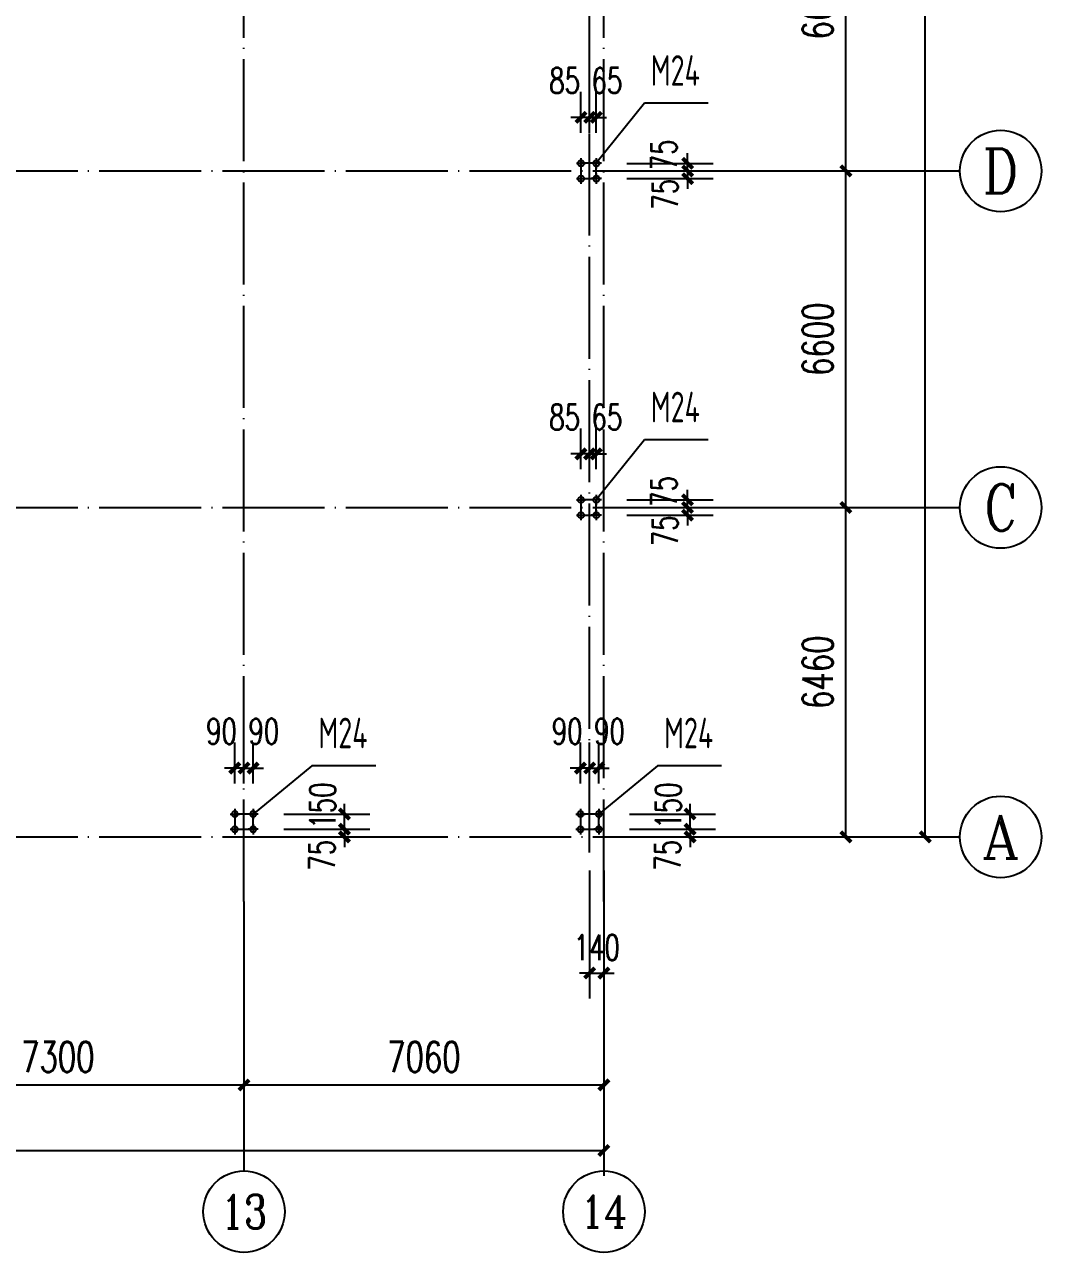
# Model space of a CAD drawing. Extents: x -89996 to 1006241, y -2176 to 440573.
# Drawn here: x 489569 to 509515, y 107735 to 131814 of the extents above; entities that cross this region are included whole.
import ezdxf
from ezdxf.enums import TextEntityAlignment as Align

# ---------------------------------------------------------------- set-up
doc = ezdxf.new("R2010")
doc.units = 0
doc.header["$LTSCALE"] = 1000
doc.header["$MEASUREMENT"] = 0
doc.linetypes.add('DOTE', pattern=[2.42, 2, -0.2, 0.02, -0.2])
for name, color, linetype in [('AXIS', 3, 'Continuous'), ('AXIS_TEXT', 7, 'Continuous'), ('DOTE', 1, 'DOTE'), ('TEXT', 7, 'Continuous'), ('WALL', 9, 'Continuous')]:
    doc.layers.add(name, color=color, linetype=linetype)
doc.styles.add('_TCH_AXIS', font='COMPLEX', dxfattribs={"bigfont": 'GBCBIG'})
doc.styles.add('_TCH_DIM_T3', font='SIMPLEX', dxfattribs={"width": 0.705882, "bigfont": 'GBCBIG'})
doc.styles.add('COMPLEX', font='COMPLEX')
doc.styles.add('TSSD_Label', font='tssdeng.shx', dxfattribs={"width": 0.7, "bigfont": 'hztxt.shx'})
doc.dimstyles.new('_TCH_ARCH&&200', dxfattribs={"dimtxt": 595, "dimasz": 200, "dimexe": 500, "dimexo": 600, "dimgap": 252.5, "dimtad": 1, "dimdec": 0, "dimzin": 0, "dimdsep": 46, "dimtxsty": '_TCH_DIM_T3', "dimblk": 'ARCHTICK', "dimcen": 0.09, "dimclrt": 7, "dimazin": 2, "dimtfac": 1, "dimtdec": 0, "dimtix": 1, "dimtmove": 2, "dimatfit": 3, "dimfxl": 0, "dimtolj": 1, "dimtzin": 0, "dimarcsym": 0})
doc.dimstyles.new('TCH-200-1', dxfattribs={"dimtxt": 595, "dimasz": 200, "dimexe": 500, "dimexo": 600, "dimgap": 252.5, "dimtad": 1, "dimdec": 0, "dimzin": 0, "dimdsep": 46, "dimtxsty": '_TCH_DIM_T3', "dimblk": 'ARCHTICK', "dimcen": 0.09, "dimclrd": 3, "dimclre": 3, "dimclrt": 7, "dimazin": 2, "dimtfac": 1, "dimtdec": 0, "dimtix": 1, "dimtmove": 2, "dimatfit": 3, "dimfxl": 0, "dimtolj": 1, "dimtzin": 0, "dimarcsym": 0})
doc.dimstyles.new('TCH-200-2', dxfattribs={"dimtxt": 500, "dimasz": 200, "dimexe": 500, "dimexo": 600, "dimgap": 252.5, "dimtad": 1, "dimdec": 0, "dimlfac": 0.5, "dimzin": 0, "dimdsep": 46, "dimtxsty": '_TCH_DIM_T3', "dimblk": 'ARCHTICK', "dimcen": 0.09, "dimclrd": 124, "dimclre": 124, "dimclrt": 7, "dimazin": 2, "dimtfac": 1, "dimtdec": 0, "dimtix": 1, "dimtmove": 2, "dimatfit": 3, "dimfxl": 0, "dimtolj": 1, "dimtzin": 0, "dimarcsym": 0})

# ---------------------------------------------------------------- blocks, each defined once
blk = doc.blocks.new('_ArchTick')
at = {"color": 0, "linetype": 'ByBlock', "const_width": 0.4}
blk.add_lwpolyline([(-0.5, -0.5), (0.5, 0.5)], dxfattribs=at)
blk = doc.blocks.new('*D1261')
at = {"layer": 'Defpoints', "color": 0, "transparency": 16777216}
for p in [(412413, 115603), (500933, 115643), (500933, 109735)]:
    blk.add_point(p, dxfattribs=at)
at = {"layer": 'WALL', "color": 3, "lineweight": -2, "transparency": 16777216}
for p, q in [((412413, 115003), (412413, 109235)), ((500933, 115043), (500933, 109235)), ((412413, 109735), (500933, 109735))]:
    blk.add_line(p, q, dxfattribs=at)
at = {"layer": 'WALL', "color": 3, "lineweight": -2, "transparency": 16777216, "xscale": 200, "yscale": 200, "zscale": 200, "rotation": 180}
blk.add_blockref('_ArchTick', (412413, 109735), dxfattribs=at)
at = {"layer": 'WALL', "color": 3, "lineweight": -2, "transparency": 16777216, "xscale": 200, "yscale": 200, "zscale": 200}
blk.add_blockref('_ArchTick', (500933, 109735), dxfattribs=at)
at = {"layer": 'WALL', "color": 7, "transparency": 16777216, "insert": (456673, 110285), "char_height": 595, "attachment_point": 5, "style": '_TCH_DIM_T3'}
blk.add_mtext('\\A1;88520', dxfattribs=at)
blk = doc.blocks.new('*D1262')
at = {"layer": 'Defpoints', "color": 0, "transparency": 16777216}
for p in [(501144, 155493), (507235, 155493), (501173, 115883)]:
    blk.add_point(p, dxfattribs=at)
at = {"layer": 'WALL', "color": 3, "lineweight": -2, "transparency": 16777216}
for p, q in [((501744, 155493), (507735, 155493)), ((507235, 115883), (507235, 155493)), ((501773, 115883), (507735, 115883))]:
    blk.add_line(p, q, dxfattribs=at)
at = {"layer": 'WALL', "color": 3, "lineweight": -2, "transparency": 16777216, "xscale": 200, "yscale": 200, "zscale": 200}
for p, rotation in [((507235, 155493), 90), ((507235, 115883), 270)]:
    blk.add_blockref('_ArchTick', p, dxfattribs=dict(at, rotation=rotation))
at = {"layer": 'WALL', "color": 7, "transparency": 16777216, "insert": (506685, 135688), "char_height": 595, "attachment_point": 5, "rotation": 90, "style": '_TCH_DIM_T3'}
blk.add_mtext('\\A1;39610', dxfattribs=at)
blk = doc.blocks.new('*D1771')
at = {"color": 124, "linetype": 'ByBlock', "lineweight": -2, "transparency": 16777216}
for p, q in [((493693, 116933), (493693, 117735)), ((493873, 116933), (493873, 117735)), ((493693, 117235), (493493, 117235)), ((493873, 117235), (493693, 117235)), ((493873, 117235), (494073, 117235))]:
    blk.add_line(p, q, dxfattribs=at)
at = {"layer": 'Defpoints', "color": 0, "linetype": 'ByBlock', "transparency": 16777216}
for p in [(493693, 117235), (493693, 116333), (493873, 116333)]:
    blk.add_point(p, dxfattribs=at)
at = {"color": 124, "linetype": 'ByBlock', "lineweight": -2, "transparency": 16777216, "xscale": 200, "yscale": 200, "zscale": 200}
blk.add_blockref('_ArchTick', (493693, 117235), dxfattribs=at)
at = {"color": 124, "linetype": 'ByBlock', "lineweight": -2, "transparency": 16777216, "xscale": 200, "yscale": 200, "zscale": 200, "rotation": 180}
blk.add_blockref('_ArchTick', (493873, 117235), dxfattribs=at)
at = {"color": 7, "linetype": 'ByBlock', "transparency": 16777216, "insert": (493433, 117956), "char_height": 500, "attachment_point": 5, "style": '_TCH_DIM_T3'}
blk.add_mtext('\\A1;90', dxfattribs=at)
blk = doc.blocks.new('*D1772')
at = {"color": 124, "linetype": 'ByBlock', "lineweight": -2, "transparency": 16777216}
for p, q in [((493873, 116933), (493873, 117735)), ((494053, 116933), (494053, 117735)), ((493873, 117235), (493673, 117235)), ((493873, 117235), (494053, 117235)), ((494053, 117235), (494253, 117235))]:
    blk.add_line(p, q, dxfattribs=at)
at = {"layer": 'Defpoints', "color": 0, "linetype": 'ByBlock', "transparency": 16777216}
for p in [(494053, 117235), (493873, 116333), (494053, 116333)]:
    blk.add_point(p, dxfattribs=at)
at = {"color": 124, "linetype": 'ByBlock', "lineweight": -2, "transparency": 16777216, "xscale": 200, "yscale": 200, "zscale": 200}
blk.add_blockref('_ArchTick', (493873, 117235), dxfattribs=at)
at = {"color": 124, "linetype": 'ByBlock', "lineweight": -2, "transparency": 16777216, "xscale": 200, "yscale": 200, "zscale": 200, "rotation": 180}
blk.add_blockref('_ArchTick', (494053, 117235), dxfattribs=at)
at = {"color": 7, "linetype": 'ByBlock', "transparency": 16777216, "insert": (494262, 117956), "char_height": 500, "attachment_point": 5, "style": '_TCH_DIM_T3'}
blk.add_mtext('\\A1;90', dxfattribs=at)
blk = doc.blocks.new('*D1773')
at = {"color": 124, "linetype": 'ByBlock', "lineweight": -2, "transparency": 16777216}
for p, q in [((494653, 116333), (496344, 116333)), ((495844, 116333), (495844, 116533)), ((495844, 116033), (495844, 116333)), ((494653, 116033), (496344, 116033)), ((495844, 116033), (495844, 115833))]:
    blk.add_line(p, q, dxfattribs=at)
at = {"layer": 'Defpoints', "color": 0, "linetype": 'ByBlock', "transparency": 16777216}
for p in [(494053, 116333), (495844, 116333), (494053, 116033)]:
    blk.add_point(p, dxfattribs=at)
at = {"color": 124, "linetype": 'ByBlock', "lineweight": -2, "transparency": 16777216, "xscale": 200, "yscale": 200, "zscale": 200}
for p, rotation in [((495844, 116333), 270), ((495844, 116033), 90)]:
    blk.add_blockref('_ArchTick', p, dxfattribs=dict(at, rotation=rotation))
at = {"color": 7, "linetype": 'ByBlock', "transparency": 16777216, "insert": (495417, 116500), "char_height": 500, "attachment_point": 5, "rotation": 90, "style": '_TCH_DIM_T3'}
blk.add_mtext('\\A1;150', dxfattribs=at)
blk = doc.blocks.new('*D1774')
at = {"color": 124, "linetype": 'ByBlock', "lineweight": -2, "transparency": 16777216}
for p, q in [((495844, 116033), (495844, 116233)), ((494653, 116033), (496344, 116033)), ((494653, 115883), (496344, 115883)), ((495844, 116033), (495844, 115883)), ((495844, 115883), (495844, 115683))]:
    blk.add_line(p, q, dxfattribs=at)
at = {"layer": 'Defpoints', "color": 0, "linetype": 'ByBlock', "transparency": 16777216}
for p in [(494053, 116033), (494053, 115883), (495844, 115883)]:
    blk.add_point(p, dxfattribs=at)
at = {"color": 124, "linetype": 'ByBlock', "lineweight": -2, "transparency": 16777216, "xscale": 200, "yscale": 200, "zscale": 200}
for p, rotation in [((495844, 116033), 270), ((495844, 115883), 90)]:
    blk.add_blockref('_ArchTick', p, dxfattribs=dict(at, rotation=rotation))
at = {"color": 7, "linetype": 'ByBlock', "transparency": 16777216, "insert": (495403, 115524), "char_height": 500, "attachment_point": 5, "rotation": 90, "style": '_TCH_DIM_T3'}
blk.add_mtext('\\A1;75', dxfattribs=at)
blk = doc.blocks.new('*D1775')
at = {"color": 124, "linetype": 'ByBlock', "lineweight": -2, "transparency": 16777216}
for p, q in [((500473, 116933), (500473, 117735)), ((500653, 116933), (500653, 117735)), ((500473, 117235), (500273, 117235)), ((500653, 117235), (500473, 117235)), ((500653, 117235), (500853, 117235))]:
    blk.add_line(p, q, dxfattribs=at)
at = {"layer": 'Defpoints', "color": 0, "linetype": 'ByBlock', "transparency": 16777216}
for p in [(500473, 117235), (500473, 116333), (500653, 116333)]:
    blk.add_point(p, dxfattribs=at)
at = {"color": 124, "linetype": 'ByBlock', "lineweight": -2, "transparency": 16777216, "xscale": 200, "yscale": 200, "zscale": 200}
blk.add_blockref('_ArchTick', (500473, 117235), dxfattribs=at)
at = {"color": 124, "linetype": 'ByBlock', "lineweight": -2, "transparency": 16777216, "xscale": 200, "yscale": 200, "zscale": 200, "rotation": 180}
blk.add_blockref('_ArchTick', (500653, 117235), dxfattribs=at)
at = {"color": 7, "linetype": 'ByBlock', "transparency": 16777216, "insert": (500213, 117956), "char_height": 500, "attachment_point": 5, "style": '_TCH_DIM_T3'}
blk.add_mtext('\\A1;90', dxfattribs=at)
blk = doc.blocks.new('*D1776')
at = {"color": 124, "linetype": 'ByBlock', "lineweight": -2, "transparency": 16777216}
for p, q in [((500653, 116933), (500653, 117735)), ((500833, 116933), (500833, 117735)), ((500653, 117235), (500453, 117235)), ((500653, 117235), (500833, 117235)), ((500833, 117235), (501033, 117235))]:
    blk.add_line(p, q, dxfattribs=at)
at = {"layer": 'Defpoints', "color": 0, "linetype": 'ByBlock', "transparency": 16777216}
for p in [(500833, 117235), (500653, 116333), (500833, 116333)]:
    blk.add_point(p, dxfattribs=at)
at = {"color": 124, "linetype": 'ByBlock', "lineweight": -2, "transparency": 16777216, "xscale": 200, "yscale": 200, "zscale": 200}
blk.add_blockref('_ArchTick', (500653, 117235), dxfattribs=at)
at = {"color": 124, "linetype": 'ByBlock', "lineweight": -2, "transparency": 16777216, "xscale": 200, "yscale": 200, "zscale": 200, "rotation": 180}
blk.add_blockref('_ArchTick', (500833, 117235), dxfattribs=at)
at = {"color": 7, "linetype": 'ByBlock', "transparency": 16777216, "insert": (501042, 117956), "char_height": 500, "attachment_point": 5, "style": '_TCH_DIM_T3'}
blk.add_mtext('\\A1;90', dxfattribs=at)
blk = doc.blocks.new('*D1777')
at = {"color": 124, "linetype": 'ByBlock', "lineweight": -2, "transparency": 16777216}
for p, q in [((501433, 116333), (503124, 116333)), ((502624, 116333), (502624, 116533)), ((502624, 116033), (502624, 116333)), ((501433, 116033), (503124, 116033)), ((502624, 116033), (502624, 115833))]:
    blk.add_line(p, q, dxfattribs=at)
at = {"layer": 'Defpoints', "color": 0, "linetype": 'ByBlock', "transparency": 16777216}
for p in [(500833, 116333), (502624, 116333), (500833, 116033)]:
    blk.add_point(p, dxfattribs=at)
at = {"color": 124, "linetype": 'ByBlock', "lineweight": -2, "transparency": 16777216, "xscale": 200, "yscale": 200, "zscale": 200}
for p, rotation in [((502624, 116333), 270), ((502624, 116033), 90)]:
    blk.add_blockref('_ArchTick', p, dxfattribs=dict(at, rotation=rotation))
at = {"color": 7, "linetype": 'ByBlock', "transparency": 16777216, "insert": (502197, 116500), "char_height": 500, "attachment_point": 5, "rotation": 90, "style": '_TCH_DIM_T3'}
blk.add_mtext('\\A1;150', dxfattribs=at)
blk = doc.blocks.new('*D1778')
at = {"color": 124, "linetype": 'ByBlock', "lineweight": -2, "transparency": 16777216}
for p, q in [((502624, 116033), (502624, 116233)), ((501433, 116033), (503124, 116033)), ((501433, 115883), (503124, 115883)), ((502624, 116033), (502624, 115883)), ((502624, 115883), (502624, 115683))]:
    blk.add_line(p, q, dxfattribs=at)
at = {"layer": 'Defpoints', "color": 0, "linetype": 'ByBlock', "transparency": 16777216}
for p in [(500833, 116033), (500833, 115883), (502624, 115883)]:
    blk.add_point(p, dxfattribs=at)
at = {"color": 124, "linetype": 'ByBlock', "lineweight": -2, "transparency": 16777216, "xscale": 200, "yscale": 200, "zscale": 200}
for p, rotation in [((502624, 116033), 270), ((502624, 115883), 90)]:
    blk.add_blockref('_ArchTick', p, dxfattribs=dict(at, rotation=rotation))
at = {"color": 7, "linetype": 'ByBlock', "transparency": 16777216, "insert": (502183, 115524), "char_height": 500, "attachment_point": 5, "rotation": 90, "style": '_TCH_DIM_T3'}
blk.add_mtext('\\A1;75', dxfattribs=at)
blk = doc.blocks.new('*D1779')
at = {"color": 124, "linetype": 'ByBlock', "lineweight": -2, "transparency": 16777216}
for p, q in [((500653, 115223), (500653, 112714)), ((500933, 115223), (500933, 112714)), ((500653, 113214), (500453, 113214)), ((500653, 113214), (500933, 113214)), ((500933, 113214), (501133, 113214))]:
    blk.add_line(p, q, dxfattribs=at)
at = {"layer": 'Defpoints', "color": 0, "linetype": 'ByBlock', "transparency": 16777216}
for p in [(500653, 115823), (500933, 115823), (500933, 113214)]:
    blk.add_point(p, dxfattribs=at)
at = {"color": 124, "linetype": 'ByBlock', "lineweight": -2, "transparency": 16777216, "xscale": 200, "yscale": 200, "zscale": 200}
blk.add_blockref('_ArchTick', (500653, 113214), dxfattribs=at)
at = {"color": 124, "linetype": 'ByBlock', "lineweight": -2, "transparency": 16777216, "xscale": 200, "yscale": 200, "zscale": 200, "rotation": 180}
blk.add_blockref('_ArchTick', (500933, 113214), dxfattribs=at)
at = {"color": 7, "linetype": 'ByBlock', "transparency": 16777216, "insert": (500793, 113716), "char_height": 500, "attachment_point": 5, "style": '_TCH_DIM_T3'}
blk.add_mtext('\\A1;140', dxfattribs=at)
blk = doc.blocks.new('*D1830')
at = {"color": 124, "linetype": 'ByBlock', "lineweight": -2, "transparency": 16777216}
for p, q in [((500483, 123093), (500483, 123895)), ((500653, 123093), (500653, 123895)), ((500483, 123395), (500283, 123395)), ((500653, 123395), (500483, 123395)), ((500653, 123395), (500853, 123395))]:
    blk.add_line(p, q, dxfattribs=at)
at = {"layer": 'Defpoints', "color": 0, "linetype": 'ByBlock', "transparency": 16777216}
for p in [(500483, 123395), (500483, 122493), (500653, 122493)]:
    blk.add_point(p, dxfattribs=at)
at = {"color": 124, "linetype": 'ByBlock', "lineweight": -2, "transparency": 16777216, "xscale": 200, "yscale": 200, "zscale": 200}
blk.add_blockref('_ArchTick', (500483, 123395), dxfattribs=at)
at = {"color": 124, "linetype": 'ByBlock', "lineweight": -2, "transparency": 16777216, "xscale": 200, "yscale": 200, "zscale": 200, "rotation": 180}
blk.add_blockref('_ArchTick', (500653, 123395), dxfattribs=at)
at = {"color": 7, "linetype": 'ByBlock', "transparency": 16777216, "insert": (500163, 124116), "char_height": 500, "attachment_point": 5, "style": '_TCH_DIM_T3'}
blk.add_mtext('\\A1;85', dxfattribs=at)
blk = doc.blocks.new('*D1831')
at = {"color": 124, "linetype": 'ByBlock', "lineweight": -2, "transparency": 16777216}
for p, q in [((500653, 123093), (500653, 123895)), ((500783, 123093), (500783, 123895)), ((500653, 123395), (500453, 123395)), ((500783, 123395), (500653, 123395)), ((500783, 123395), (500983, 123395))]:
    blk.add_line(p, q, dxfattribs=at)
at = {"layer": 'Defpoints', "color": 0, "linetype": 'ByBlock', "transparency": 16777216}
for p in [(500653, 123395), (500653, 122493), (500783, 122493)]:
    blk.add_point(p, dxfattribs=at)
at = {"color": 124, "linetype": 'ByBlock', "lineweight": -2, "transparency": 16777216, "xscale": 200, "yscale": 200, "zscale": 200}
blk.add_blockref('_ArchTick', (500653, 123395), dxfattribs=at)
at = {"color": 124, "linetype": 'ByBlock', "lineweight": -2, "transparency": 16777216, "xscale": 200, "yscale": 200, "zscale": 200, "rotation": 180}
blk.add_blockref('_ArchTick', (500783, 123395), dxfattribs=at)
at = {"color": 7, "linetype": 'ByBlock', "transparency": 16777216, "insert": (500992, 124116), "char_height": 500, "attachment_point": 5, "style": '_TCH_DIM_T3'}
blk.add_mtext('\\A1;65', dxfattribs=at)
blk = doc.blocks.new('*D1832')
at = {"color": 124, "linetype": 'ByBlock', "lineweight": -2, "transparency": 16777216}
for p, q in [((502574, 122493), (502574, 122693)), ((501383, 122493), (503074, 122493)), ((501383, 122343), (503074, 122343)), ((502574, 122343), (502574, 122493)), ((502574, 122343), (502574, 122143))]:
    blk.add_line(p, q, dxfattribs=at)
at = {"layer": 'Defpoints', "color": 0, "linetype": 'ByBlock', "transparency": 16777216}
for p in [(500783, 122493), (500783, 122343), (502574, 122493)]:
    blk.add_point(p, dxfattribs=at)
at = {"color": 124, "linetype": 'ByBlock', "lineweight": -2, "transparency": 16777216, "xscale": 200, "yscale": 200, "zscale": 200}
for p, rotation in [((502574, 122493), 270), ((502574, 122343), 90)]:
    blk.add_blockref('_ArchTick', p, dxfattribs=dict(at, rotation=rotation))
at = {"color": 7, "linetype": 'ByBlock', "transparency": 16777216, "insert": (502112, 122660), "char_height": 500, "attachment_point": 5, "rotation": 90, "style": '_TCH_DIM_T3'}
blk.add_mtext('\\A1;75', dxfattribs=at)
blk = doc.blocks.new('*D1833')
at = {"color": 124, "linetype": 'ByBlock', "lineweight": -2, "transparency": 16777216}
for p, q in [((501383, 122343), (503074, 122343)), ((502574, 122343), (502574, 122543)), ((502574, 122343), (502574, 122193)), ((501383, 122193), (503074, 122193)), ((502574, 122193), (502574, 121993))]:
    blk.add_line(p, q, dxfattribs=at)
at = {"layer": 'Defpoints', "color": 0, "linetype": 'ByBlock', "transparency": 16777216}
for p in [(500783, 122343), (500783, 122193), (502574, 122193)]:
    blk.add_point(p, dxfattribs=at)
at = {"color": 124, "linetype": 'ByBlock', "lineweight": -2, "transparency": 16777216, "xscale": 200, "yscale": 200, "zscale": 200}
for p, rotation in [((502574, 122343), 270), ((502574, 122193), 90)]:
    blk.add_blockref('_ArchTick', p, dxfattribs=dict(at, rotation=rotation))
at = {"color": 7, "linetype": 'ByBlock', "transparency": 16777216, "insert": (502133, 121887), "char_height": 500, "attachment_point": 5, "rotation": 90, "style": '_TCH_DIM_T3'}
blk.add_mtext('\\A1;75', dxfattribs=at)
blk = doc.blocks.new('*D1834')
at = {"color": 124, "linetype": 'ByBlock', "lineweight": -2, "transparency": 16777216}
for p, q in [((500483, 129693), (500483, 130495)), ((500653, 129693), (500653, 130495)), ((500483, 129995), (500283, 129995)), ((500653, 129995), (500483, 129995)), ((500653, 129995), (500853, 129995))]:
    blk.add_line(p, q, dxfattribs=at)
at = {"layer": 'Defpoints', "color": 0, "linetype": 'ByBlock', "transparency": 16777216}
for p in [(500483, 129995), (500483, 129093), (500653, 129093)]:
    blk.add_point(p, dxfattribs=at)
at = {"color": 124, "linetype": 'ByBlock', "lineweight": -2, "transparency": 16777216, "xscale": 200, "yscale": 200, "zscale": 200}
blk.add_blockref('_ArchTick', (500483, 129995), dxfattribs=at)
at = {"color": 124, "linetype": 'ByBlock', "lineweight": -2, "transparency": 16777216, "xscale": 200, "yscale": 200, "zscale": 200, "rotation": 180}
blk.add_blockref('_ArchTick', (500653, 129995), dxfattribs=at)
at = {"color": 7, "linetype": 'ByBlock', "transparency": 16777216, "insert": (500163, 130716), "char_height": 500, "attachment_point": 5, "style": '_TCH_DIM_T3'}
blk.add_mtext('\\A1;85', dxfattribs=at)
blk = doc.blocks.new('*D1835')
at = {"color": 124, "linetype": 'ByBlock', "lineweight": -2, "transparency": 16777216}
for p, q in [((500653, 129693), (500653, 130495)), ((500783, 129693), (500783, 130495)), ((500653, 129995), (500453, 129995)), ((500783, 129995), (500653, 129995)), ((500783, 129995), (500983, 129995))]:
    blk.add_line(p, q, dxfattribs=at)
at = {"layer": 'Defpoints', "color": 0, "linetype": 'ByBlock', "transparency": 16777216}
for p in [(500653, 129995), (500653, 129093), (500783, 129093)]:
    blk.add_point(p, dxfattribs=at)
at = {"color": 124, "linetype": 'ByBlock', "lineweight": -2, "transparency": 16777216, "xscale": 200, "yscale": 200, "zscale": 200}
blk.add_blockref('_ArchTick', (500653, 129995), dxfattribs=at)
at = {"color": 124, "linetype": 'ByBlock', "lineweight": -2, "transparency": 16777216, "xscale": 200, "yscale": 200, "zscale": 200, "rotation": 180}
blk.add_blockref('_ArchTick', (500783, 129995), dxfattribs=at)
at = {"color": 7, "linetype": 'ByBlock', "transparency": 16777216, "insert": (500992, 130716), "char_height": 500, "attachment_point": 5, "style": '_TCH_DIM_T3'}
blk.add_mtext('\\A1;65', dxfattribs=at)
blk = doc.blocks.new('*D1836')
at = {"color": 124, "linetype": 'ByBlock', "lineweight": -2, "transparency": 16777216}
for p, q in [((501383, 129093), (503074, 129093)), ((502574, 129093), (502574, 129293)), ((502574, 128943), (502574, 129093)), ((501383, 128943), (503074, 128943)), ((502574, 128943), (502574, 128743))]:
    blk.add_line(p, q, dxfattribs=at)
at = {"layer": 'Defpoints', "color": 0, "linetype": 'ByBlock', "transparency": 16777216}
for p in [(500783, 129093), (502574, 129093), (500783, 128943)]:
    blk.add_point(p, dxfattribs=at)
at = {"color": 124, "linetype": 'ByBlock', "lineweight": -2, "transparency": 16777216, "xscale": 200, "yscale": 200, "zscale": 200}
for p, rotation in [((502574, 129093), 270), ((502574, 128943), 90)]:
    blk.add_blockref('_ArchTick', p, dxfattribs=dict(at, rotation=rotation))
at = {"color": 7, "linetype": 'ByBlock', "transparency": 16777216, "insert": (502112, 129260), "char_height": 500, "attachment_point": 5, "rotation": 90, "style": '_TCH_DIM_T3'}
blk.add_mtext('\\A1;75', dxfattribs=at)
blk = doc.blocks.new('*D1837')
at = {"color": 124, "linetype": 'ByBlock', "lineweight": -2, "transparency": 16777216}
for p, q in [((502574, 128943), (502574, 129143)), ((501383, 128943), (503074, 128943)), ((502574, 128943), (502574, 128793)), ((501383, 128793), (503074, 128793)), ((502574, 128793), (502574, 128593))]:
    blk.add_line(p, q, dxfattribs=at)
at = {"layer": 'Defpoints', "color": 0, "linetype": 'ByBlock', "transparency": 16777216}
for p in [(500783, 128943), (500783, 128793), (502574, 128793)]:
    blk.add_point(p, dxfattribs=at)
at = {"color": 124, "linetype": 'ByBlock', "lineweight": -2, "transparency": 16777216, "xscale": 200, "yscale": 200, "zscale": 200}
for p, rotation in [((502574, 128943), 270), ((502574, 128793), 90)]:
    blk.add_blockref('_ArchTick', p, dxfattribs=dict(at, rotation=rotation))
at = {"color": 7, "linetype": 'ByBlock', "transparency": 16777216, "insert": (502133, 128487), "char_height": 500, "attachment_point": 5, "rotation": 90, "style": '_TCH_DIM_T3'}
blk.add_mtext('\\A1;75', dxfattribs=at)
blk = doc.blocks.new('*D2673')
at = {"layer": 'AXIS', "color": 0, "lineweight": -2, "transparency": 16777216}
for p, q in [((502773, 122343), (506179, 122343)), ((505679, 115883), (505679, 122343)), ((502773, 115883), (506179, 115883))]:
    blk.add_line(p, q, dxfattribs=at)
at = {"layer": 'Defpoints', "color": 0, "transparency": 16777216}
for p in [(502173, 122343), (505679, 122343), (502173, 115883)]:
    blk.add_point(p, dxfattribs=at)
at = {"layer": 'AXIS', "color": 0, "lineweight": -2, "transparency": 16777216, "xscale": 200, "yscale": 200, "zscale": 200}
for p, rotation in [((505679, 122343), 90), ((505679, 115883), 270)]:
    blk.add_blockref('_ArchTick', p, dxfattribs=dict(at, rotation=rotation))
at = {"layer": 'AXIS', "color": 7, "transparency": 16777216, "insert": (505129, 119113), "char_height": 595, "attachment_point": 5, "rotation": 90, "style": '_TCH_DIM_T3'}
blk.add_mtext('\\A1;6460', dxfattribs=at)
blk = doc.blocks.new('*D2674')
at = {"layer": 'AXIS', "color": 0, "lineweight": -2, "transparency": 16777216}
for p, q in [((502773, 128943), (506179, 128943)), ((505679, 122343), (505679, 128943)), ((502773, 122343), (506179, 122343))]:
    blk.add_line(p, q, dxfattribs=at)
at = {"layer": 'Defpoints', "color": 0, "transparency": 16777216}
for p in [(502173, 128943), (505679, 128943), (502173, 122343)]:
    blk.add_point(p, dxfattribs=at)
at = {"layer": 'AXIS', "color": 0, "lineweight": -2, "transparency": 16777216, "xscale": 200, "yscale": 200, "zscale": 200}
for p, rotation in [((505679, 128943), 90), ((505679, 122343), 270)]:
    blk.add_blockref('_ArchTick', p, dxfattribs=dict(at, rotation=rotation))
at = {"layer": 'AXIS', "color": 7, "transparency": 16777216, "insert": (505129, 125643), "char_height": 595, "attachment_point": 5, "rotation": 90, "style": '_TCH_DIM_T3'}
blk.add_mtext('\\A1;6600', dxfattribs=at)
blk = doc.blocks.new('*D2675')
at = {"layer": 'AXIS', "color": 0, "lineweight": -2, "transparency": 16777216}
for p, q in [((502773, 135543), (506179, 135543)), ((505679, 128943), (505679, 135543)), ((502773, 128943), (506179, 128943))]:
    blk.add_line(p, q, dxfattribs=at)
at = {"layer": 'Defpoints', "color": 0, "transparency": 16777216}
for p in [(502173, 135543), (505679, 135543), (502173, 128943)]:
    blk.add_point(p, dxfattribs=at)
at = {"layer": 'AXIS', "color": 0, "lineweight": -2, "transparency": 16777216, "xscale": 200, "yscale": 200, "zscale": 200}
for p, rotation in [((505679, 135543), 90), ((505679, 128943), 270)]:
    blk.add_blockref('_ArchTick', p, dxfattribs=dict(at, rotation=rotation))
at = {"layer": 'AXIS', "color": 7, "transparency": 16777216, "insert": (505129, 132243), "char_height": 595, "attachment_point": 5, "rotation": 90, "style": '_TCH_DIM_T3'}
blk.add_mtext('\\A1;6600', dxfattribs=at)
blk = doc.blocks.new('*D2711')
at = {"layer": 'AXIS', "color": 0, "lineweight": -2, "transparency": 16777216}
for p, q in [((486573, 114016), (486573, 110520)), ((493873, 114016), (493873, 110520)), ((486573, 111020), (493873, 111020))]:
    blk.add_line(p, q, dxfattribs=at)
at = {"layer": 'Defpoints', "color": 0, "transparency": 16777216}
for p in [(486573, 114616), (493873, 114616), (493873, 111020)]:
    blk.add_point(p, dxfattribs=at)
at = {"layer": 'AXIS', "color": 0, "lineweight": -2, "transparency": 16777216, "xscale": 200, "yscale": 200, "zscale": 200, "rotation": 180}
blk.add_blockref('_ArchTick', (486573, 111020), dxfattribs=at)
at = {"layer": 'AXIS', "color": 0, "lineweight": -2, "transparency": 16777216, "xscale": 200, "yscale": 200, "zscale": 200}
blk.add_blockref('_ArchTick', (493873, 111020), dxfattribs=at)
at = {"layer": 'AXIS', "color": 7, "transparency": 16777216, "insert": (490223, 111570), "char_height": 595, "attachment_point": 5, "style": '_TCH_DIM_T3'}
blk.add_mtext('\\A1;7300', dxfattribs=at)
blk = doc.blocks.new('*D2712')
at = {"layer": 'AXIS', "color": 0, "lineweight": -2, "transparency": 16777216}
for p, q in [((493873, 114016), (493873, 110520)), ((500933, 114016), (500933, 110520)), ((493873, 111020), (500933, 111020))]:
    blk.add_line(p, q, dxfattribs=at)
at = {"layer": 'Defpoints', "color": 0, "transparency": 16777216}
for p in [(493873, 114616), (500933, 114616), (500933, 111020)]:
    blk.add_point(p, dxfattribs=at)
at = {"layer": 'AXIS', "color": 0, "lineweight": -2, "transparency": 16777216, "xscale": 200, "yscale": 200, "zscale": 200, "rotation": 180}
blk.add_blockref('_ArchTick', (493873, 111020), dxfattribs=at)
at = {"layer": 'AXIS', "color": 0, "lineweight": -2, "transparency": 16777216, "xscale": 200, "yscale": 200, "zscale": 200}
blk.add_blockref('_ArchTick', (500933, 111020), dxfattribs=at)
at = {"layer": 'AXIS', "color": 7, "transparency": 16777216, "insert": (497403, 111570), "char_height": 595, "attachment_point": 5, "style": '_TCH_DIM_T3'}
blk.add_mtext('\\A1;7060', dxfattribs=at)
blk = doc.blocks.new('_AXISO')
blk.add_circle((0, 0), 0.5)
at = {"layer": 'AXIS_TEXT', "style": 'COMPLEX', "width": 1.041667}
blk.add_attdef('A', text='', height=0.56, dxfattribs=at).set_placement((-0.25, -0.28), (0.25, -0.28), align=Align.FIT)

msp = doc.modelspace()

# ---------------------------------------------------------------- linework, layer by layer
for centre in [(500483.48, 129093.22), (500783.48, 129093.22), (500483.48, 128793.22), (500783.48, 128793.22), (500483.48, 122493.22), (500783.48, 122493.22), (500483.48, 122193.22), (500783.48, 122193.22), (493693.48, 116333.22), (494053.48, 116333.22), (500473.48, 116333.22), (500833.48, 116333.22), (493693.48, 116033.22), (494053.48, 116033.22), (500473.48, 116033.22), (500833.48, 116033.22)]:
    msp.add_circle(centre, 58.52)
at = {"layer": 'AXIS'}
for p, q in [((501726.05, 130270.58), (500783.48, 129093.22)), ((502980.07, 130270.58), (501726.05, 130270.58)), ((500392.81, 129093.22), (500574.15, 129093.22)), ((500483.48, 129193.89), (500483.48, 128992.55)), ((500884.15, 129093.22), (500682.81, 129093.22)), ((500783.48, 129193.89), (500783.48, 128992.55)), ((500483.48, 128893.89), (500483.48, 128692.55)), ((500783.48, 128893.89), (500783.48, 128692.55)), ((502173.48, 128943.22), (507915.11, 128943.22)), ((500392.81, 128793.22), (500574.15, 128793.22)), ((500884.15, 128793.22), (500682.81, 128793.22)), ((501726.05, 123670.58), (500783.48, 122493.22)), ((502980.07, 123670.58), (501726.05, 123670.58)), ((500483.48, 122593.89), (500483.48, 122392.55)), ((500783.48, 122593.89), (500783.48, 122392.55)), ((500392.81, 122493.22), (500574.15, 122493.22)), ((500884.15, 122493.22), (500682.81, 122493.22)), ((502173.48, 122343.22), (507915.11, 122343.22)), ((500392.81, 122193.22), (500574.15, 122193.22)), ((500483.48, 122293.89), (500483.48, 122092.55)), ((500884.15, 122193.22), (500682.81, 122193.22)), ((500783.48, 122293.89), (500783.48, 122092.55)), ((495206.99, 117278.69), (494053.48, 116333.22)), ((496461.02, 117278.69), (495206.99, 117278.69)), ((501986.99, 117278.69), (500833.48, 116333.22)), ((503241.02, 117278.69), (501986.99, 117278.69)), ((493602.81, 116333.22), (493784.15, 116333.22)), ((493693.48, 116433.89), (493693.48, 116232.55)), ((494154.15, 116333.22), (493952.81, 116333.22)), ((494053.48, 116433.89), (494053.48, 116232.55)), ((500382.81, 116333.22), (500564.15, 116333.22)), ((500473.48, 116433.89), (500473.48, 116232.55)), ((500934.15, 116333.22), (500732.81, 116333.22)), ((500833.48, 116433.89), (500833.48, 116232.55)), ((493693.48, 116133.89), (493693.48, 115932.55)), ((494053.48, 116133.89), (494053.48, 115932.55)), ((500473.48, 116133.89), (500473.48, 115932.55)), ((500833.48, 116133.89), (500833.48, 115932.55)), ((493602.81, 116033.22), (493784.15, 116033.22)), ((494154.15, 116033.22), (493952.81, 116033.22)), ((500382.81, 116033.22), (500564.15, 116033.22)), ((500934.15, 116033.22), (500732.81, 116033.22)), ((502173.48, 115883.22), (507915.11, 115883.22)), ((493873.48, 114616.43), (493873.48, 109335.42)), ((500933.48, 114616.43), (500933.48, 109335.42))]:
    msp.add_line(p, q, dxfattribs=at)
at = {"layer": 'DOTE'}
for p, q in [((493873.48, 114616.43), (493873.48, 156470.01)), ((500653.48, 115580.46), (500653.48, 156470.01)), ((500933.48, 114616.43), (500933.48, 156470.01)), ((411173.48, 128943.22), (502173.48, 128943.22)), ((411173.48, 122343.22), (502173.48, 122343.22)), ((411173.48, 115883.22), (502173.48, 115883.22))]:
    msp.add_line(p, q, dxfattribs=at)
for points in [[(500783.48, 129093.22), (500483.48, 129093.22), (500483.48, 128793.22), (500783.48, 128793.22)], [(500783.48, 122493.22), (500483.48, 122493.22), (500483.48, 122193.22), (500783.48, 122193.22)], [(494053.48, 116333.22), (493693.48, 116333.22), (493693.48, 116033.22), (494053.48, 116033.22)], [(500833.48, 116333.22), (500473.48, 116333.22), (500473.48, 116033.22), (500833.48, 116033.22)]]:
    msp.add_lwpolyline(points, close=True, dxfattribs=at)

# ---------------------------------------------------------------- block references
at = {"layer": 'AXIS'}
ref = msp.add_blockref('_AXISO', (508715.11, 128943.22), dxfattribs=dict(at, xscale=1600, yscale=1600, zscale=1600))
ref.add_attrib('A', 'D', dxfattribs={"layer": 'AXIS_TEXT', "height": 870.51, "style": '_TCH_AXIS'}).set_placement((508362.76, 128507.96), (509067.46, 128507.96), align=Align.FIT)
ref = msp.add_blockref('_AXISO', (508715.11, 122343.22), dxfattribs=dict(at, xscale=1600, yscale=1600, zscale=1600))
ref.add_attrib('A', 'C', dxfattribs={"layer": 'AXIS_TEXT', "height": 911.38, "style": '_TCH_AXIS'}).set_placement((508389.61, 121887.53), (509040.6, 121887.53), align=Align.FIT)
ref = msp.add_blockref('_AXISO', (508715.11, 115883.22), dxfattribs=dict(at, xscale=1600, yscale=1600, zscale=1600))
ref.add_attrib('A', 'A', dxfattribs={"layer": 'AXIS_TEXT', "height": 850.37, "style": '_TCH_AXIS'}).set_placement((508350.66, 115458.04), (509079.55, 115458.04), align=Align.FIT)
ref = msp.add_blockref('_AXISO', (493873.48, 108535.42), dxfattribs=dict(at, xscale=1600, yscale=1600, zscale=1600))
ref.add_attrib('A', '13', dxfattribs={"layer": 'AXIS_TEXT', "height": 656.891, "style": '_TCH_AXIS'}).set_placement((493419.91, 108206.98), (494327.04, 108206.98), align=Align.FIT)
ref = msp.add_blockref('_AXISO', (500933.48, 108535.42), dxfattribs=dict(at, xscale=1600, yscale=1600, zscale=1600))
ref.add_attrib('A', '14', dxfattribs={"layer": 'AXIS_TEXT', "height": 628.15, "style": '_TCH_AXIS'}).set_placement((500469.84, 108221.35), (501397.11, 108221.35), align=Align.FIT)

# ---------------------------------------------------------------- texts
at = {"layer": 'TEXT', "style": 'TSSD_Label', "width": 0.7}
for p in [(502334.12, 130434.04), (502334.12, 123834.04), (495815.07, 117442.16), (502595.07, 117442.16)]:
    msp.add_text('M24', height=600, rotation=360, dxfattribs=at).set_placement(p, align=Align.BOTTOM_CENTER)

# ---------------------------------------------------------------- dimensions: what is measured, and where the dimension line sits
at = {"linetype": 'ByBlock'}
for base, p1, p2, angle, picture, middle in [((500483.48, 129995.21), (500653.48, 129093.22), (500483.48, 129093.22), 180, '*D1834', (500162.88, 130716.12)), ((502574.4, 129093.22), (500783.48, 128943.22), (500783.48, 129093.22), 90, '*D1836', (502112.12, 129259.55)), ((502574.4, 128793.22), (500783.48, 128943.22), (500783.48, 128793.22), 270, '*D1837', (502133.07, 128486.95)), ((500483.48, 123395.21), (500653.48, 122493.22), (500483.48, 122493.22), 180, '*D1830', (500162.88, 124116.12)), ((502574.4, 122493.22), (500783.48, 122343.22), (500783.48, 122493.22), 90, '*D1832', (502112.12, 122659.55)), ((502574.4, 122193.22), (500783.48, 122343.22), (500783.48, 122193.22), 270, '*D1833', (502133.07, 121886.95)), ((493693.48, 117235.21), (493873.48, 116333.22), (493693.48, 116333.22), 180, '*D1771', (493432.88, 117956.12)), ((500473.48, 117235.21), (500653.48, 116333.22), (500473.48, 116333.22), 180, '*D1775', (500212.88, 117956.12)), ((495844.4, 116333.22), (494053.48, 116033.22), (494053.48, 116333.22), 90, '*D1773', (495416.86, 116499.55)), ((502624.4, 116333.22), (500833.48, 116033.22), (500833.48, 116333.22), 90, '*D1777', (502196.86, 116499.55)), ((495844.4, 115883.22), (494053.48, 116033.22), (494053.48, 115883.22), 270, '*D1774', (495403.07, 115524.13)), ((502624.4, 115883.22), (500833.48, 116033.22), (500833.48, 115883.22), 270, '*D1778', (502183.07, 115524.13))]:
    dim = msp.add_linear_dim(base=base, p1=p1, p2=p2, angle=angle, dimstyle='TCH-200-2', dxfattribs=at)
    dim.commit()
    dim.dimension.update_dxf_attribs({"geometry": picture, "text_midpoint": middle, "dimtype": 128})
for base, p1, p2, picture, middle in [((500653.48, 129995.21), (500783.48, 129093.22), (500653.48, 129093.22), '*D1835', (500992.16, 130716.12)), ((500653.48, 123395.21), (500783.48, 122493.22), (500653.48, 122493.22), '*D1831', (500992.16, 124116.12)), ((494053.48, 117235.21), (493873.48, 116333.22), (494053.48, 116333.22), '*D1772', (494262.16, 117956.12)), ((500833.48, 117235.21), (500653.48, 116333.22), (500833.48, 116333.22), '*D1776', (501042.16, 117956.12))]:
    dim = msp.add_linear_dim(base=base, p1=p1, p2=p2, dimstyle='TCH-200-2', dxfattribs=at)
    dim.commit()
    dim.dimension.update_dxf_attribs({"geometry": picture, "text_midpoint": middle, "dimtype": 128})
dim = msp.add_linear_dim(base=(500933.48, 113213.89), p1=(500653.48, 115823.02), p2=(500933.48, 115823.02), dimstyle='TCH-200-2', dxfattribs=at)
dim.commit()
dim.dimension.update_dxf_attribs({"geometry": '*D1779', "text_midpoint": (500793.48, 113716.39)})
at = {"layer": 'AXIS'}
for p1, p2, distance, picture, middle in [((502173.48, 128943.22), (502173.48, 135543.22), -3505.51, '*D2675', (505128.98, 132243.22)), ((502173.48, 122343.22), (502173.48, 128943.22), -3505.51, '*D2674', (505128.98, 125643.22)), ((502173.48, 115883.22), (502173.48, 122343.22), -3505.51, '*D2673', (505128.98, 119113.22)), ((486573.48, 114616.43), (493873.48, 114616.43), -3596.91, '*D2711', (490223.48, 111569.52)), ((493873.48, 114616.43), (500933.48, 114616.43), -3596.91, '*D2712', (497403.48, 111569.52))]:
    dim = msp.add_aligned_dim(p1=p1, p2=p2, distance=distance, dimstyle='_TCH_ARCH&&200', dxfattribs=at)
    dim.commit()
    dim.dimension.update_dxf_attribs({"geometry": picture, "text_midpoint": middle})
at = {"layer": 'WALL'}
dim = msp.add_linear_dim(base=(507235.08, 155493.22), p1=(501173.48, 115883.22), p2=(501143.91, 155493.22), angle=90, dimstyle='TCH-200-1', dxfattribs=at)
dim.commit()
dim.dimension.update_dxf_attribs({"geometry": '*D1262', "text_midpoint": (506685.08, 135688.22)})
dim = msp.add_linear_dim(base=(500933.48, 109734.68), p1=(412413.48, 115603.22), p2=(500933.48, 115643.22), dimstyle='TCH-200-1', dxfattribs=at)
dim.commit()
dim.dimension.update_dxf_attribs({"geometry": '*D1261', "text_midpoint": (456673.48, 110284.68)})

doc.saveas('drawing.dxf')
